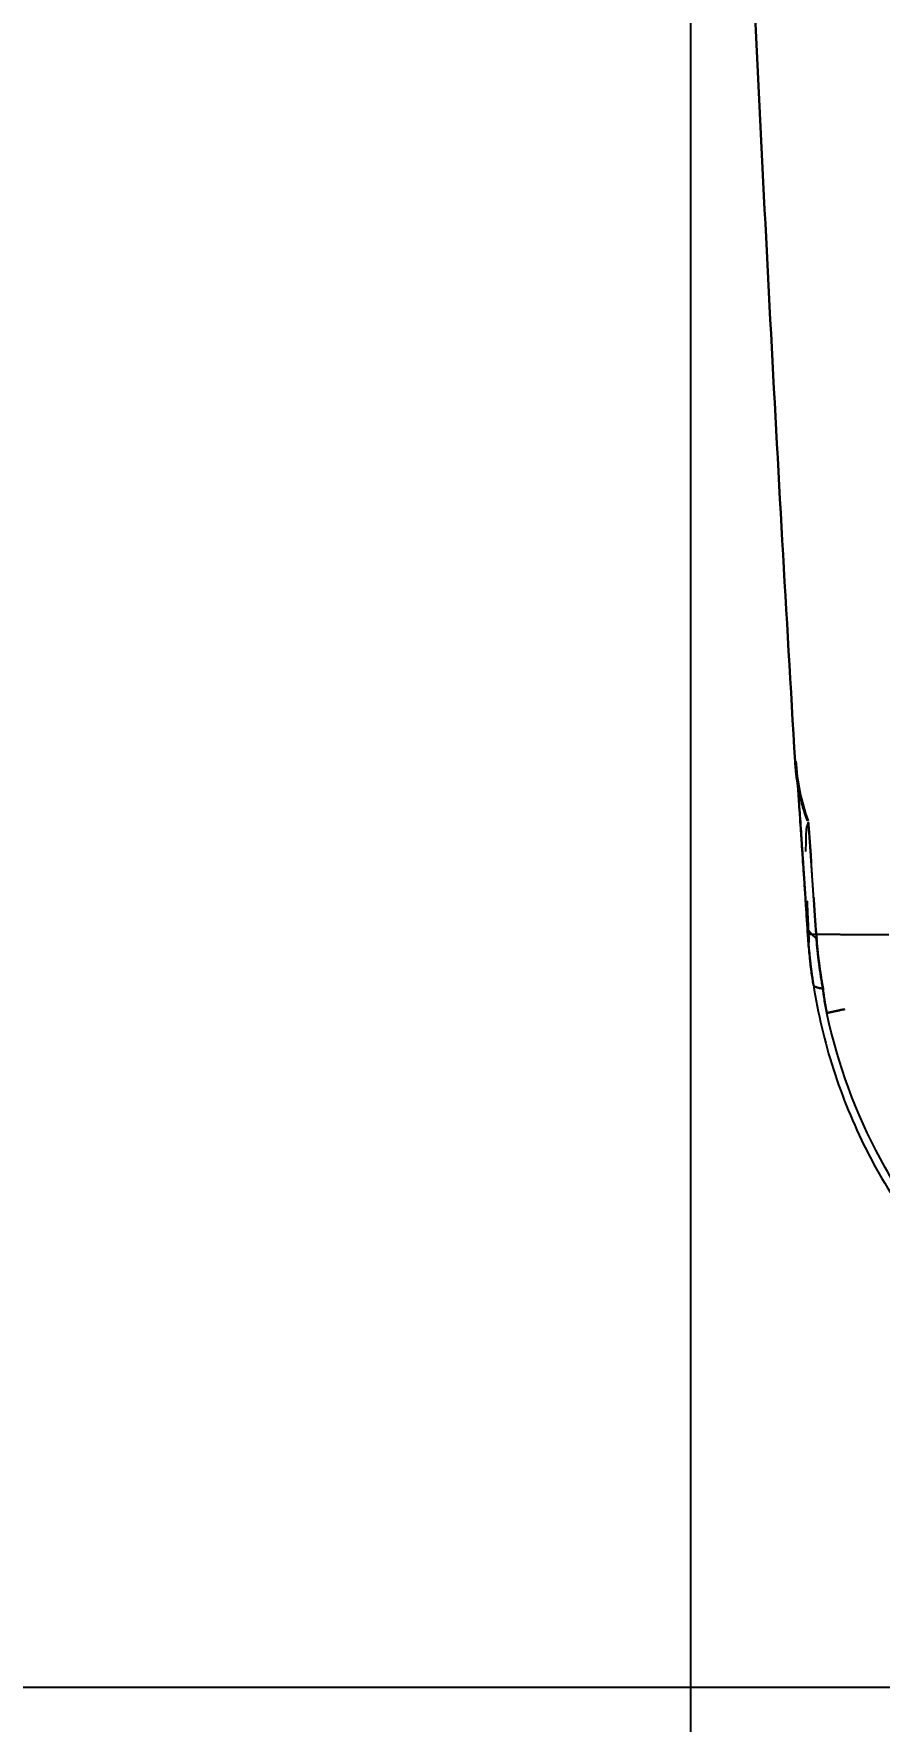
# Model space of a CAD drawing. Extents: x 8663 to 11443, y -20992 to -18942.
# Drawn here: x 10279.4 to 10291.48, y -20546.1 to -20522.02 of the extents above; entities that cross this region are included whole.
import ezdxf

# ---------------------------------------------------------------- set-up
doc = ezdxf.new("R2010")
doc.units = 0
doc.layers.get('0').update_dxf_attribs({"linetype": 'CONTINUOUS'})
doc.layers.add('1', color=7, linetype='CONTINUOUS')
doc.styles.add('____', font='')
doc.styles.get('____').set_extended_font_data('굴림')
doc.dimstyles.new('MSADIM', dxfattribs={"dimtxt": 33, "dimasz": 17, "dimexe": 10, "dimexo": 7.5, "dimgap": 10, "dimtad": 0, "dimtih": 1, "dimtoh": 1, "dimdec": 0, "dimzin": 1, "dimtxsty": '____', "dimcen": 11.25, "dimazin": 3, "dimtfac": 1, "dimtdec": 0, "dimtix": 1, "dimtmove": 0, "dimatfit": 3, "dimtolj": 1, "dimtzin": 1})

# ---------------------------------------------------------------- blocks, each defined once
blk = doc.blocks.new('*D255')
at = {"color": 0}
for p, q in [((10317.229, -20381.646), (10183.846, -20381.646)), ((10193.846, -20398.646), (10193.846, -20439.241)), ((10193.846, -20528.618), (10193.846, -20488.024)), ((10296.703, -20545.618), (10183.846, -20545.618))]:
    blk.add_line(p, q, dxfattribs=at)
for points in [[(10191.013, -20398.646), (10196.679, -20398.646), (10193.846, -20381.646)], [(10191.013, -20528.618), (10196.679, -20528.618), (10193.846, -20545.618)]]:
    blk.add_solid(points, dxfattribs=at)
at = {"color": 0, "insert": (10193.846, -20463.632), "char_height": 28, "attachment_point": 5, "style": '____'}
blk.add_mtext('\\A1;162', dxfattribs=at)
blk = doc.blocks.new('*D256')
at = {"color": 0}
for p, q in [((10288.781, -20489.955), (10288.781, -20650.431)), ((10824.37, -20536.443), (10824.37, -20650.431)), ((10305.781, -20640.431), (10515.183, -20640.431)), ((10807.37, -20640.431), (10597.968, -20640.431))]:
    blk.add_line(p, q, dxfattribs=at)
for points in [[(10305.781, -20637.597), (10305.781, -20643.264), (10288.781, -20640.431)], [(10807.37, -20637.597), (10807.37, -20643.264), (10824.37, -20640.431)]]:
    blk.add_solid(points, dxfattribs=at)
at = {"color": 0, "insert": (10556.575, -20640.431), "char_height": 28, "attachment_point": 5, "style": '____'}
blk.add_mtext('\\A1;534', dxfattribs=at)

msp = doc.modelspace()

# ---------------------------------------------------------------- linework, layer by layer
at = {"layer": '1', "color": 7, "linetype": 'CONTINUOUS'}
for points, weights in [([(10290.276, -20532.405), (10288.781, -20507.452), (10288.781, -20482.455)], [0.976522613214, 0.987748866352, 1]), ([(10288.781, -20482.455), (10288.781, -20507.452), (10290.276, -20532.405)], [1, 0.987748866352, 0.976522613214]), ([(10290.452, -20533.252), (10290.303, -20532.841), (10290.276, -20532.405)], [0.973403945334, 0.976319300892, 1]), ([(10290.987, -20535.938), (10290.815, -20535.975), (10290.73, -20535.994)], [0.925131780147, 0.950086813964, 1]), ([(10290.73, -20535.994), (10290.815, -20535.975), (10290.987, -20535.938)], [1, 0.950086813964, 0.925131780147]), ([(10290.987, -20535.938), (10290.815, -20535.975), (10290.73, -20535.994)], [0.925131400831, 0.950086560215, 1])]:
    msp.add_rational_spline(points, weights, degree=2, dxfattribs=at)
for points, degree in [([(10290.276, -20532.405), (10290.276, -20532.405), (10290.28, -20532.406), (10290.287, -20532.406)], 3), ([(10290.356, -20533.342), (10290.368, -20533.507), (10290.38, -20533.688), (10290.393, -20533.886)], 3), ([(10290.446, -20534.391), (10290.474, -20534.988)], 1), ([(10290.446, -20534.391), (10290.459, -20534.661)], 1), ([(10290.455, -20534.834), (10290.456, -20534.846), (10290.457, -20534.857), (10290.458, -20534.868)], 3), ([(10290.458, -20534.868), (10290.457, -20534.857), (10290.456, -20534.846), (10290.455, -20534.834)], 3), ([(10290.586, -20534.931), (10290.584, -20534.93), (10290.583, -20534.929), (10290.581, -20534.927)], 3), ([(10290.581, -20534.927), (10290.583, -20534.929), (10290.584, -20534.93), (10290.586, -20534.931)], 3), ([(10290.674, -20535.645), (10290.674, -20535.645), (10290.674, -20535.645), (10290.675, -20535.645)], 3), ([(10290.675, -20535.645), (10290.674, -20535.645), (10290.674, -20535.645), (10290.674, -20535.645)], 3), ([(10290.674, -20535.645), (10290.674, -20535.645), (10290.674, -20535.645), (10290.675, -20535.645)], 3), ([(10290.675, -20535.645), (10290.674, -20535.645), (10290.674, -20535.645), (10290.674, -20535.645)], 3)]:
    msp.add_open_spline(points, degree=degree, dxfattribs=at)
for points, knots in [([(10290.458, -20534.868), (10290.452, -20534.784), (10290.444, -20534.659), (10290.434, -20534.512), (10290.43, -20534.449), (10290.427, -20534.407), (10290.426, -20534.386), (10290.419, -20534.282), (10290.411, -20534.16), (10290.403, -20534.041), (10290.398, -20533.963), (10290.395, -20533.924), (10290.383, -20533.734), (10290.368, -20533.52), (10290.353, -20533.297), (10290.347, -20533.207), (10290.343, -20533.149), (10290.341, -20533.12), (10290.331, -20532.981), (10290.321, -20532.833), (10290.312, -20532.715), (10290.307, -20532.642), (10290.305, -20532.61), (10290.293, -20532.463), (10290.288, -20532.404), (10290.287, -20532.406)], [0, 0, 0, 0, 0.0625, 0.09375, 0.109375, 0.109375, 0.125, 0.125, 0.1875, 0.21875, 0.21875, 0.25, 0.25, 0.375, 0.4375, 0.46875, 0.46875, 0.5, 0.5, 0.625, 0.6875, 0.6875, 0.75, 0.75, 1, 1, 1, 1]), ([(10290.287, -20532.406), (10290.295, -20532.547), (10290.314, -20532.69), (10290.372, -20532.974), (10290.412, -20533.115), (10290.462, -20533.252)], [0, 0, 0, 0, 0.5, 0.5, 1, 1, 1, 1]), ([(10290.462, -20533.252), (10290.412, -20533.115), (10290.372, -20532.974), (10290.314, -20532.69), (10290.295, -20532.547), (10290.287, -20532.406)], [0, 0, 0, 0, 0.5, 0.5, 1, 1, 1, 1]), ([(10290.287, -20532.406), (10290.287, -20532.406), (10290.287, -20532.406), (10290.287, -20532.406), (10290.287, -20532.406), (10290.287, -20532.407), (10290.287, -20532.408), (10290.287, -20532.409), (10290.288, -20532.41), (10290.288, -20532.412), (10290.288, -20532.414), (10290.288, -20532.416), (10290.289, -20532.418), (10290.289, -20532.421), (10290.289, -20532.423), (10290.29, -20532.426), (10290.29, -20532.429), (10290.29, -20532.433), (10290.291, -20532.436), (10290.291, -20532.44), (10290.291, -20532.444), (10290.292, -20532.448), (10290.292, -20532.453), (10290.293, -20532.458), (10290.293, -20532.462), (10290.293, -20532.468), (10290.294, -20532.473), (10290.294, -20532.479), (10290.295, -20532.484), (10290.295, -20532.49), (10290.296, -20532.497), (10290.296, -20532.503), (10290.297, -20532.51), (10290.297, -20532.517), (10290.298, -20532.524), (10290.299, -20532.531), (10290.299, -20532.539), (10290.3, -20532.547), (10290.3, -20532.555), (10290.301, -20532.563), (10290.302, -20532.572), (10290.304, -20532.606), (10290.31, -20532.675), (10290.318, -20532.793), (10290.328, -20532.932), (10290.339, -20533.089), (10290.351, -20533.264), (10290.364, -20533.456), (10290.378, -20533.663), (10290.39, -20533.84), (10290.399, -20533.978), (10290.405, -20534.072), (10290.412, -20534.168), (10290.418, -20534.266), (10290.423, -20534.344), (10290.427, -20534.401), (10290.429, -20534.439), (10290.432, -20534.48), (10290.435, -20534.523), (10290.438, -20534.569), (10290.442, -20534.628), (10290.447, -20534.7), (10290.452, -20534.784), (10290.456, -20534.84), (10290.458, -20534.868)], [0, 0, 0, 0, 0.006296, 0.012583, 0.018864, 0.025136, 0.031403, 0.037662, 0.043916, 0.050165, 0.056408, 0.062646, 0.068881, 0.075111, 0.081338, 0.087562, 0.093784, 0.100004, 0.106221, 0.112438, 0.118654, 0.124869, 0.131084, 0.1373, 0.143517, 0.149735, 0.155955, 0.162177, 0.168401, 0.174629, 0.18086, 0.187095, 0.193334, 0.199578, 0.205828, 0.212082, 0.218343, 0.22461, 0.230884, 0.237166, 0.243455, 0.249752, 0.312363, 0.374564, 0.436781, 0.499442, 0.562053, 0.624255, 0.686474, 0.749138, 0.77426, 0.799346, 0.824424, 0.84952, 0.874662, 0.883438, 0.892881, 0.90299, 0.913767, 0.925211, 0.937322, 0.958216, 0.979109, 1, 1, 1, 1]), ([(10290.393, -20533.886), (10290.388, -20533.81), (10290.378, -20533.663), (10290.366, -20533.484), (10290.359, -20533.38), (10290.356, -20533.342)], [0, 0, 0, 0, 0.386522, 0.770438, 1, 1, 1, 1]), ([(10290.461, -20533.293), (10290.45, -20533.298), (10290.431, -20533.36), (10290.427, -20533.554), (10290.427, -20533.69)], [0, 0, 0, 0, 0.435323, 1, 1, 1, 1]), ([(10290.465, -20533.269), (10290.465, -20533.27), (10290.465, -20533.272), (10290.465, -20533.275), (10290.465, -20533.278), (10290.466, -20533.282), (10290.466, -20533.286), (10290.467, -20533.29), (10290.467, -20533.294), (10290.467, -20533.299), (10290.468, -20533.303), (10290.468, -20533.308), (10290.469, -20533.313), (10290.469, -20533.319), (10290.469, -20533.324), (10290.47, -20533.33), (10290.47, -20533.336), (10290.471, -20533.342), (10290.471, -20533.349), (10290.472, -20533.356), (10290.473, -20533.362), (10290.473, -20533.369), (10290.474, -20533.377), (10290.474, -20533.384), (10290.475, -20533.392), (10290.475, -20533.4), (10290.476, -20533.408), (10290.477, -20533.416), (10290.477, -20533.424), (10290.478, -20533.433), (10290.479, -20533.442), (10290.479, -20533.451), (10290.48, -20533.46), (10290.481, -20533.469), (10290.481, -20533.478), (10290.482, -20533.488), (10290.483, -20533.498), (10290.484, -20533.508), (10290.484, -20533.518), (10290.485, -20533.528), (10290.486, -20533.538), (10290.487, -20533.549), (10290.487, -20533.56), (10290.488, -20533.571), (10290.489, -20533.582), (10290.49, -20533.593), (10290.491, -20533.605), (10290.491, -20533.616), (10290.492, -20533.628), (10290.493, -20533.64), (10290.494, -20533.652), (10290.495, -20533.664), (10290.496, -20533.676), (10290.497, -20533.689), (10290.498, -20533.702), (10290.501, -20533.752), (10290.505, -20533.802), (10290.508, -20533.849)], [0, 0, 0, 0, 0.014804, 0.031149, 0.047464, 0.063753, 0.080016, 0.096255, 0.112471, 0.128667, 0.144844, 0.161003, 0.177146, 0.193274, 0.209389, 0.225493, 0.241587, 0.257672, 0.27375, 0.289823, 0.305891, 0.321956, 0.33802, 0.354084, 0.370122, 0.386112, 0.402056, 0.417956, 0.433812, 0.449627, 0.465402, 0.481137, 0.496835, 0.512497, 0.528124, 0.543718, 0.559279, 0.574809, 0.59031, 0.605783, 0.621229, 0.636649, 0.652045, 0.667417, 0.682768, 0.698098, 0.713408, 0.728701, 0.743976, 0.759235, 0.77448, 0.789711, 0.804929, 0.820136, 0.835333, 0.850521, 1, 1, 1, 1]), ([(10290.542, -20534.346), (10290.543, -20534.371), (10290.547, -20534.422), (10290.552, -20534.498), (10290.556, -20534.567), (10290.56, -20534.622), (10290.563, -20534.664), (10290.565, -20534.697), (10290.566, -20534.722), (10290.567, -20534.738), (10290.568, -20534.751), (10290.569, -20534.766), (10290.571, -20534.783), (10290.572, -20534.8), (10290.574, -20534.817), (10290.575, -20534.834), (10290.577, -20534.85), (10290.579, -20534.867), (10290.58, -20534.883), (10290.582, -20534.899), (10290.584, -20534.915), (10290.585, -20534.926), (10290.586, -20534.931)], [0, 0, 0, 0, 0.136035, 0.278248, 0.409153, 0.495696, 0.567039, 0.623195, 0.664157, 0.690421, 0.70341, 0.732335, 0.760852, 0.788961, 0.81667, 0.843984, 0.87091, 0.897456, 0.92363, 0.94944, 0.974893, 1, 1, 1, 1]), ([(10290.581, -20534.927), (10290.579, -20534.925), (10290.573, -20534.921), (10290.565, -20534.915), (10290.558, -20534.909), (10290.551, -20534.903), (10290.544, -20534.897), (10290.538, -20534.891), (10290.532, -20534.885), (10290.526, -20534.88), (10290.521, -20534.875), (10290.516, -20534.87), (10290.511, -20534.865), (10290.507, -20534.86), (10290.502, -20534.856), (10290.499, -20534.851), (10290.495, -20534.847), (10290.491, -20534.843), (10290.488, -20534.839), (10290.485, -20534.835), (10290.481, -20534.83), (10290.476, -20534.823), (10290.47, -20534.816), (10290.466, -20534.809), (10290.462, -20534.805), (10290.46, -20534.802), (10290.459, -20534.801), (10290.458, -20534.799), (10290.457, -20534.798), (10290.456, -20534.798), (10290.455, -20534.798), (10290.455, -20534.798), (10290.454, -20534.799), (10290.454, -20534.8), (10290.454, -20534.801), (10290.454, -20534.803), (10290.454, -20534.806), (10290.454, -20534.809), (10290.454, -20534.812), (10290.454, -20534.815), (10290.454, -20534.819), (10290.455, -20534.824), (10290.455, -20534.829), (10290.455, -20534.833), (10290.455, -20534.834)], [0, 0, 0, 0, 0.031493, 0.062412, 0.092757, 0.122525, 0.151717, 0.180332, 0.20837, 0.23583, 0.262711, 0.289014, 0.314739, 0.339886, 0.364455, 0.388446, 0.411861, 0.434698, 0.45696, 0.478646, 0.499758, 0.556009, 0.60808, 0.655996, 0.699786, 0.723503, 0.746258, 0.768059, 0.788915, 0.808835, 0.827829, 0.845911, 0.863094, 0.879394, 0.89483, 0.909422, 0.923195, 0.936179, 0.948409, 0.959925, 0.970778, 0.981027, 0.99074, 1, 1, 1, 1]), ([(10290.455, -20534.834), (10290.455, -20534.833), (10290.455, -20534.831), (10290.455, -20534.829), (10290.455, -20534.826), (10290.455, -20534.823), (10290.455, -20534.821), (10290.454, -20534.819), (10290.454, -20534.816), (10290.454, -20534.814), (10290.454, -20534.812), (10290.454, -20534.811), (10290.454, -20534.809), (10290.454, -20534.807), (10290.454, -20534.806), (10290.454, -20534.804), (10290.454, -20534.803), (10290.454, -20534.802), (10290.454, -20534.801), (10290.454, -20534.8), (10290.454, -20534.8), (10290.454, -20534.799), (10290.455, -20534.798), (10290.455, -20534.798), (10290.455, -20534.798), (10290.455, -20534.798), (10290.456, -20534.798), (10290.456, -20534.798), (10290.457, -20534.798), (10290.457, -20534.798), (10290.458, -20534.799), (10290.458, -20534.8), (10290.46, -20534.801), (10290.462, -20534.805), (10290.467, -20534.812), (10290.474, -20534.821), (10290.48, -20534.829), (10290.485, -20534.835), (10290.488, -20534.839), (10290.492, -20534.844), (10290.497, -20534.85), (10290.503, -20534.857), (10290.51, -20534.864), (10290.518, -20534.872), (10290.527, -20534.882), (10290.538, -20534.892), (10290.551, -20534.903), (10290.565, -20534.915), (10290.576, -20534.923), (10290.581, -20534.927)], [0, 0, 0, 0, 0.004891, 0.009915, 0.015085, 0.020412, 0.02591, 0.031589, 0.037457, 0.043525, 0.0498, 0.056289, 0.062999, 0.069936, 0.077106, 0.084513, 0.092163, 0.10006, 0.108207, 0.116609, 0.125269, 0.134189, 0.143373, 0.152824, 0.162544, 0.172535, 0.1828, 0.193341, 0.20416, 0.215259, 0.226639, 0.238302, 0.250251, 0.302424, 0.361431, 0.427353, 0.500259, 0.520004, 0.543702, 0.57136, 0.602988, 0.638594, 0.678189, 0.721783, 0.769384, 0.821001, 0.876639, 0.936305, 1, 1, 1, 1]), ([(10290.537, -20535.59), (10290.531, -20535.55), (10290.525, -20535.51), (10290.518, -20535.46), (10290.516, -20535.449), (10290.513, -20535.428), (10290.512, -20535.418), (10290.508, -20535.386), (10290.505, -20535.365), (10290.492, -20535.261), (10290.483, -20535.177), (10290.467, -20535.007), (10290.461, -20534.92), (10290.455, -20534.834)], [0, 0, 0, 0, 0.157103, 0.157103, 0.198335, 0.198335, 0.239566, 0.239566, 0.322029, 0.322029, 0.651881, 0.651881, 1, 1, 1, 1]), ([(10290.455, -20534.834), (10290.456, -20534.845), (10290.457, -20534.867), (10290.46, -20534.901), (10290.462, -20534.934), (10290.465, -20534.968), (10290.467, -20535.002), (10290.47, -20535.036), (10290.473, -20535.071), (10290.476, -20535.106), (10290.48, -20535.142), (10290.484, -20535.177), (10290.487, -20535.213), (10290.491, -20535.25), (10290.496, -20535.286), (10290.5, -20535.323), (10290.505, -20535.36), (10290.51, -20535.398), (10290.515, -20535.436), (10290.52, -20535.474), (10290.526, -20535.512), (10290.531, -20535.551), (10290.535, -20535.577), (10290.537, -20535.59)], [0, 0, 0, 0, 0.043727, 0.087834, 0.132322, 0.177193, 0.222449, 0.268091, 0.314121, 0.36054, 0.40735, 0.454552, 0.502147, 0.550136, 0.598522, 0.647304, 0.696485, 0.746066, 0.796047, 0.84643, 0.897215, 0.948405, 1, 1, 1, 1]), ([(10290.458, -20534.868), (10290.459, -20534.868), (10290.462, -20534.868), (10290.466, -20534.868), (10290.47, -20534.868), (10290.475, -20534.868), (10290.479, -20534.868), (10290.484, -20534.868), (10290.49, -20534.868), (10290.495, -20534.868), (10290.501, -20534.868), (10290.507, -20534.868), (10290.513, -20534.868), (10290.519, -20534.868), (10290.526, -20534.869), (10290.533, -20534.869), (10290.54, -20534.869), (10290.547, -20534.869), (10290.555, -20534.869), (10290.563, -20534.869), (10290.571, -20534.869), (10290.579, -20534.869), (10290.587, -20534.869), (10290.596, -20534.869), (10290.605, -20534.869), (10290.614, -20534.869), (10290.624, -20534.869), (10290.633, -20534.869), (10290.643, -20534.869), (10290.653, -20534.869), (10290.664, -20534.869), (10290.674, -20534.869), (10290.685, -20534.869), (10290.696, -20534.869), (10290.707, -20534.869), (10290.719, -20534.87), (10290.731, -20534.87), (10290.743, -20534.87), (10290.755, -20534.87), (10290.767, -20534.87), (10290.78, -20534.87), (10290.793, -20534.87), (10290.806, -20534.87), (10290.819, -20534.87), (10290.833, -20534.87), (10290.847, -20534.87), (10290.861, -20534.87), (10290.875, -20534.87), (10290.89, -20534.87), (10290.904, -20534.87), (10290.919, -20534.871), (10290.935, -20534.871), (10290.95, -20534.871), (10290.966, -20534.871), (10290.982, -20534.871), (10290.998, -20534.871), (10291.014, -20534.871), (10291.031, -20534.871), (10291.048, -20534.871), (10291.065, -20534.871), (10291.082, -20534.871), (10291.1, -20534.872), (10291.117, -20534.872), (10291.135, -20534.872), (10291.154, -20534.872), (10291.172, -20534.872), (10291.191, -20534.872), (10291.21, -20534.872), (10291.229, -20534.872), (10291.248, -20534.872), (10291.268, -20534.872), (10291.288, -20534.873), (10291.308, -20534.873), (10291.328, -20534.873), (10291.349, -20534.873), (10291.37, -20534.873), (10291.391, -20534.873), (10291.412, -20534.873), (10291.433, -20534.873), (10291.455, -20534.873), (10291.477, -20534.874), (10291.499, -20534.874), (10291.522, -20534.874), (10291.544, -20534.874), (10291.567, -20534.874), (10291.59, -20534.874), (10291.606, -20534.874), (10291.614, -20534.874)], [0, 0, 0, 0, 0.011766, 0.023533, 0.035299, 0.047065, 0.058831, 0.070597, 0.082363, 0.094129, 0.105895, 0.117661, 0.129427, 0.141193, 0.152959, 0.164725, 0.17649, 0.188256, 0.200022, 0.211787, 0.223553, 0.235319, 0.247084, 0.25885, 0.270615, 0.28238, 0.294146, 0.305911, 0.317676, 0.329442, 0.341207, 0.352972, 0.364737, 0.376502, 0.388267, 0.400032, 0.411798, 0.423562, 0.435327, 0.447092, 0.458857, 0.470622, 0.482387, 0.494151, 0.505916, 0.517681, 0.529446, 0.54121, 0.552975, 0.564739, 0.576504, 0.588268, 0.600033, 0.611797, 0.623561, 0.635326, 0.64709, 0.658854, 0.670618, 0.682382, 0.694147, 0.705911, 0.717675, 0.729439, 0.741203, 0.752967, 0.764731, 0.776494, 0.788258, 0.800022, 0.811786, 0.823549, 0.835313, 0.847077, 0.85884, 0.870604, 0.882367, 0.894131, 0.905894, 0.917658, 0.929421, 0.941184, 0.952947, 0.964711, 0.976474, 0.988237, 1, 1, 1, 1]), ([(10290.581, -20534.927), (10290.591, -20535.043), (10290.603, -20535.161), (10290.626, -20535.339), (10290.634, -20535.399), (10290.646, -20535.474), (10290.648, -20535.489), (10290.653, -20535.519), (10290.66, -20535.565), (10290.669, -20535.613), (10290.675, -20535.645)], [0, 0, 0, 0, 0.5, 0.5, 0.75, 0.75, 0.8125, 0.8125, 0.875, 1, 1, 1, 1]), ([(10290.675, -20535.645), (10290.669, -20535.613), (10290.66, -20535.566), (10290.653, -20535.52), (10290.648, -20535.489), (10290.646, -20535.474), (10290.634, -20535.4), (10290.626, -20535.34), (10290.603, -20535.162), (10290.591, -20535.044), (10290.581, -20534.927)], [0, 0, 0, 0, 0.125, 0.1875, 0.1875, 0.25, 0.25, 0.5, 0.5, 1, 1, 1, 1]), ([(10290.581, -20534.927), (10290.582, -20534.933), (10290.583, -20534.943), (10290.584, -20534.959), (10290.585, -20534.975), (10290.587, -20534.991), (10290.588, -20535.006), (10290.589, -20535.022), (10290.591, -20535.037), (10290.592, -20535.053), (10290.594, -20535.068), (10290.595, -20535.083), (10290.597, -20535.098), (10290.599, -20535.114), (10290.6, -20535.129), (10290.602, -20535.144), (10290.603, -20535.158), (10290.605, -20535.173), (10290.607, -20535.188), (10290.608, -20535.202), (10290.61, -20535.217), (10290.612, -20535.231), (10290.614, -20535.246), (10290.615, -20535.26), (10290.617, -20535.274), (10290.619, -20535.288), (10290.621, -20535.302), (10290.623, -20535.316), (10290.625, -20535.33), (10290.626, -20535.344), (10290.628, -20535.358), (10290.63, -20535.371), (10290.632, -20535.385), (10290.634, -20535.398), (10290.636, -20535.411), (10290.638, -20535.425), (10290.64, -20535.438), (10290.642, -20535.451), (10290.644, -20535.464), (10290.646, -20535.476), (10290.648, -20535.489), (10290.65, -20535.502), (10290.651, -20535.514), (10290.653, -20535.527), (10290.656, -20535.539), (10290.658, -20535.553), (10290.66, -20535.566), (10290.663, -20535.58), (10290.665, -20535.593), (10290.667, -20535.606), (10290.67, -20535.619), (10290.672, -20535.632), (10290.674, -20535.641), (10290.675, -20535.645)], [0, 0, 0, 0, 0.022336, 0.044564, 0.066682, 0.08869, 0.110586, 0.13237, 0.154041, 0.175597, 0.197038, 0.218363, 0.239572, 0.260662, 0.281635, 0.302488, 0.32322, 0.343833, 0.364323, 0.384692, 0.404938, 0.42506, 0.445058, 0.464932, 0.48468, 0.504302, 0.523798, 0.543166, 0.562406, 0.581519, 0.600503, 0.61936, 0.638089, 0.65669, 0.675163, 0.693509, 0.711727, 0.729817, 0.747779, 0.765613, 0.78332, 0.800793, 0.817992, 0.835223, 0.852789, 0.871324, 0.890351, 0.908975, 0.927459, 0.945804, 0.96401, 0.982075, 1, 1, 1, 1]), ([(10290.675, -20535.645), (10290.673, -20535.637), (10290.67, -20535.62), (10290.665, -20535.594), (10290.66, -20535.568), (10290.656, -20535.542), (10290.652, -20535.517), (10290.648, -20535.492), (10290.644, -20535.467), (10290.64, -20535.442), (10290.637, -20535.416), (10290.633, -20535.39), (10290.629, -20535.363), (10290.625, -20535.336), (10290.622, -20535.309), (10290.618, -20535.282), (10290.615, -20535.254), (10290.611, -20535.226), (10290.608, -20535.197), (10290.605, -20535.168), (10290.601, -20535.139), (10290.598, -20535.11), (10290.595, -20535.08), (10290.592, -20535.05), (10290.589, -20535.02), (10290.587, -20534.989), (10290.584, -20534.958), (10290.582, -20534.938), (10290.581, -20534.927)], [0, 0, 0, 0, 0.035319, 0.071174, 0.10804, 0.144552, 0.17885, 0.212735, 0.247541, 0.282837, 0.318623, 0.354899, 0.391665, 0.42892, 0.466665, 0.5049, 0.543619, 0.582818, 0.622491, 0.662633, 0.703241, 0.744308, 0.785827, 0.827795, 0.870202, 0.913044, 0.956312, 1, 1, 1, 1]), ([(10290.537, -20535.59), (10290.535, -20535.577), (10290.531, -20535.551), (10290.526, -20535.513), (10290.52, -20535.474), (10290.515, -20535.436), (10290.51, -20535.398), (10290.505, -20535.361), (10290.5, -20535.323), (10290.496, -20535.286), (10290.491, -20535.25), (10290.489, -20535.225), (10290.487, -20535.212), (10290.487, -20535.212)], [0, 0, 0, 0, 0.103184, 0.205558, 0.307123, 0.407882, 0.507838, 0.606991, 0.705345, 0.802902, 0.899665, 0.995635, 1, 1, 1, 1]), ([(10290.537, -20535.59), (10290.537, -20535.591), (10290.537, -20535.592), (10290.538, -20535.595), (10290.539, -20535.597), (10290.539, -20535.599), (10290.541, -20535.601), (10290.542, -20535.603), (10290.544, -20535.605), (10290.546, -20535.607), (10290.548, -20535.609), (10290.55, -20535.611), (10290.553, -20535.613), (10290.555, -20535.615), (10290.558, -20535.616), (10290.562, -20535.618), (10290.565, -20535.62), (10290.569, -20535.621), (10290.572, -20535.623), (10290.576, -20535.625), (10290.581, -20535.626), (10290.585, -20535.628), (10290.59, -20535.629), (10290.595, -20535.63), (10290.6, -20535.632), (10290.605, -20535.633), (10290.61, -20535.634), (10290.616, -20535.636), (10290.622, -20535.637), (10290.628, -20535.638), (10290.634, -20535.639), (10290.64, -20535.64), (10290.646, -20535.641), (10290.653, -20535.642), (10290.66, -20535.643), (10290.667, -20535.644), (10290.672, -20535.645), (10290.674, -20535.645)], [0, 0, 0, 0, 0.029808, 0.059558, 0.08925, 0.118882, 0.148452, 0.177958, 0.2074, 0.236776, 0.266085, 0.295324, 0.324493, 0.35359, 0.382613, 0.411562, 0.440435, 0.46923, 0.497947, 0.526584, 0.55514, 0.583613, 0.612002, 0.640306, 0.668524, 0.696655, 0.724697, 0.752649, 0.780511, 0.80828, 0.835956, 0.863538, 0.891025, 0.918416, 0.945709, 0.972904, 1, 1, 1, 1]), ([(10290.674, -20535.645), (10290.671, -20535.645), (10290.666, -20535.644), (10290.658, -20535.643), (10290.651, -20535.642), (10290.643, -20535.641), (10290.636, -20535.64), (10290.629, -20535.638), (10290.622, -20535.637), (10290.616, -20535.636), (10290.609, -20535.634), (10290.603, -20535.633), (10290.598, -20535.631), (10290.592, -20535.63), (10290.587, -20535.628), (10290.582, -20535.626), (10290.577, -20535.625), (10290.572, -20535.623), (10290.568, -20535.621), (10290.564, -20535.619), (10290.56, -20535.617), (10290.557, -20535.615), (10290.553, -20535.613), (10290.55, -20535.611), (10290.548, -20535.609), (10290.545, -20535.607), (10290.543, -20535.605), (10290.542, -20535.602), (10290.54, -20535.6), (10290.539, -20535.598), (10290.538, -20535.595), (10290.537, -20535.593), (10290.537, -20535.591), (10290.537, -20535.59)], [0, 0, 0, 0, 0.03051, 0.061152, 0.091927, 0.122831, 0.153864, 0.185024, 0.216309, 0.247718, 0.27925, 0.310901, 0.342671, 0.374558, 0.40656, 0.438676, 0.470902, 0.503238, 0.535681, 0.56823, 0.600882, 0.633635, 0.666488, 0.699438, 0.732483, 0.765621, 0.79885, 0.832167, 0.86557, 0.899057, 0.932626, 0.966275, 1, 1, 1, 1]), ([(10290.537, -20535.59), (10290.601, -20535.999), (10290.745, -20536.606), (10290.958, -20537.19), (10291.115, -20537.573), (10291.201, -20537.762), (10291.669, -20538.686), (10292.159, -20539.366), (10292.888, -20540.101), (10293.04, -20540.243), (10293.354, -20540.513), (10293.84, -20540.9), (10294.547, -20541.337), (10295.11, -20541.6), (10295.492, -20541.761), (10295.686, -20541.834), (10296.276, -20542.028), (10296.679, -20542.127), (10297.088, -20542.194)], [0, 0, 0, 0, 0.125, 0.1875, 0.1875, 0.25, 0.25, 0.5, 0.5, 0.5625, 0.5625, 0.625, 0.75, 0.8125, 0.8125, 0.875, 0.875, 1, 1, 1, 1]), ([(10290.73, -20535.994), (10290.716, -20535.929), (10290.704, -20535.864), (10290.689, -20535.766), (10290.685, -20535.734), (10290.679, -20535.684), (10290.676, -20535.665), (10290.674, -20535.645)], [0, 0, 0, 0, 0.548895, 0.548895, 0.823343, 0.823343, 1, 1, 1, 1]), ([(10290.674, -20535.645), (10290.675, -20535.652), (10290.677, -20535.667), (10290.679, -20535.689), (10290.682, -20535.71), (10290.685, -20535.731), (10290.687, -20535.753), (10290.691, -20535.775), (10290.694, -20535.797), (10290.698, -20535.819), (10290.701, -20535.841), (10290.705, -20535.862), (10290.708, -20535.882), (10290.712, -20535.902), (10290.715, -20535.921), (10290.719, -20535.94), (10290.723, -20535.959), (10290.726, -20535.976), (10290.729, -20535.988), (10290.73, -20535.994)], [0, 0, 0, 0, 0.063725, 0.126191, 0.187396, 0.247336, 0.307337, 0.373137, 0.437606, 0.50049, 0.561888, 0.621803, 0.680237, 0.737195, 0.79268, 0.846698, 0.899253, 0.950351, 1, 1, 1, 1]), ([(10296.657, -20541.987), (10296.297, -20541.907), (10295.939, -20541.799), (10295.241, -20541.534), (10294.905, -20541.377), (10294.259, -20541.019), (10293.949, -20540.818), (10293.355, -20540.368), (10293.073, -20540.121), (10292.553, -20539.594), (10292.313, -20539.314), (10291.872, -20538.719), (10291.67, -20538.401), (10291.141, -20537.419), (10290.886, -20536.726), (10290.73, -20535.994)], [0, 0, 0, 0, 0.125, 0.125, 0.25, 0.25, 0.375, 0.375, 0.5, 0.5, 0.625, 0.625, 0.75, 0.75, 1, 1, 1, 1])]:
    msp.add_open_spline(points, degree=3, knots=knots, dxfattribs=at)
for points, weights, knots in [([(10290.586, -20534.931), (10290.579, -20534.874), (10290.573, -20534.819), (10290.567, -20534.729), (10290.565, -20534.702), (10290.561, -20534.644), (10290.559, -20534.616), (10290.55, -20534.474), (10290.543, -20534.363), (10290.529, -20534.156), (10290.522, -20534.059), (10290.51, -20533.879), (10290.504, -20533.794), (10290.488, -20533.568), (10290.48, -20533.452), (10290.469, -20533.324), (10290.467, -20533.29), (10290.465, -20533.271)], [0.999999479187, 0.999999477271, 0.999999476582, 0.999999477515, 0.999999478315, 0.999999479562, 0.99999948018, 0.999999483237, 0.999999485607, 0.999999490017, 0.999999492076, 0.99999949592, 0.99999949772, 0.999999502585, 0.999999505124, 0.999999508107, 0.999999508948, 0.999999509516], [0, 0, 0, 0, 0.051862, 0.051862, 0.087174, 0.087174, 0.122485, 0.122485, 0.263731, 0.263731, 0.404978, 0.404978, 0.546224, 0.546224, 0.828717, 0.828717, 1, 1, 1, 1]), ([(10290.455, -20534.834), (10290.461, -20534.92), (10290.467, -20535.007), (10290.483, -20535.177), (10290.492, -20535.261), (10290.505, -20535.365), (10290.508, -20535.386), (10290.513, -20535.428), (10290.516, -20535.449), (10290.525, -20535.51), (10290.531, -20535.55), (10290.537, -20535.59)], [0.999999758687, 0.999999759127, 0.999999759197, 0.999999758613, 0.999999757986, 0.999999756741, 0.999999756678, 0.999999755671, 0.999999754652, 0.999999752352, 0.999999750774, 0.999999749116], [0, 0, 0, 0, 0.348149, 0.348149, 0.677986, 0.677986, 0.760445, 0.760445, 0.842904, 0.842904, 1, 1, 1, 1])]:
    msp.add_rational_spline(points, weights, degree=3, knots=knots, dxfattribs=at)

# ---------------------------------------------------------------- dimensions: what is measured, and where the dimension line sits
dim = msp.add_linear_dim(base=(10193.846, -20545.618), p1=(10324.729, -20381.646), p2=(10304.203, -20545.618), angle=90, text='162', dimstyle='MSADIM', override={"dimtxt": 28, "dimfxl": 1.25, "dimtfill": 1})
dim.commit()
dim.dimension.update_dxf_attribs({"geometry": '*D255', "text_midpoint": (10193.846, -20463.632)})
dim = msp.add_linear_dim(base=(10824.37, -20640.431), p1=(10288.781, -20482.455), p2=(10824.37, -20528.943), text='534', dimstyle='MSADIM', override={"dimtxt": 28, "dimfxl": 1.25, "dimtfill": 1})
dim.commit()
dim.dimension.update_dxf_attribs({"geometry": '*D256', "text_midpoint": (10556.575, -20640.431)})

doc.saveas('drawing.dxf')
